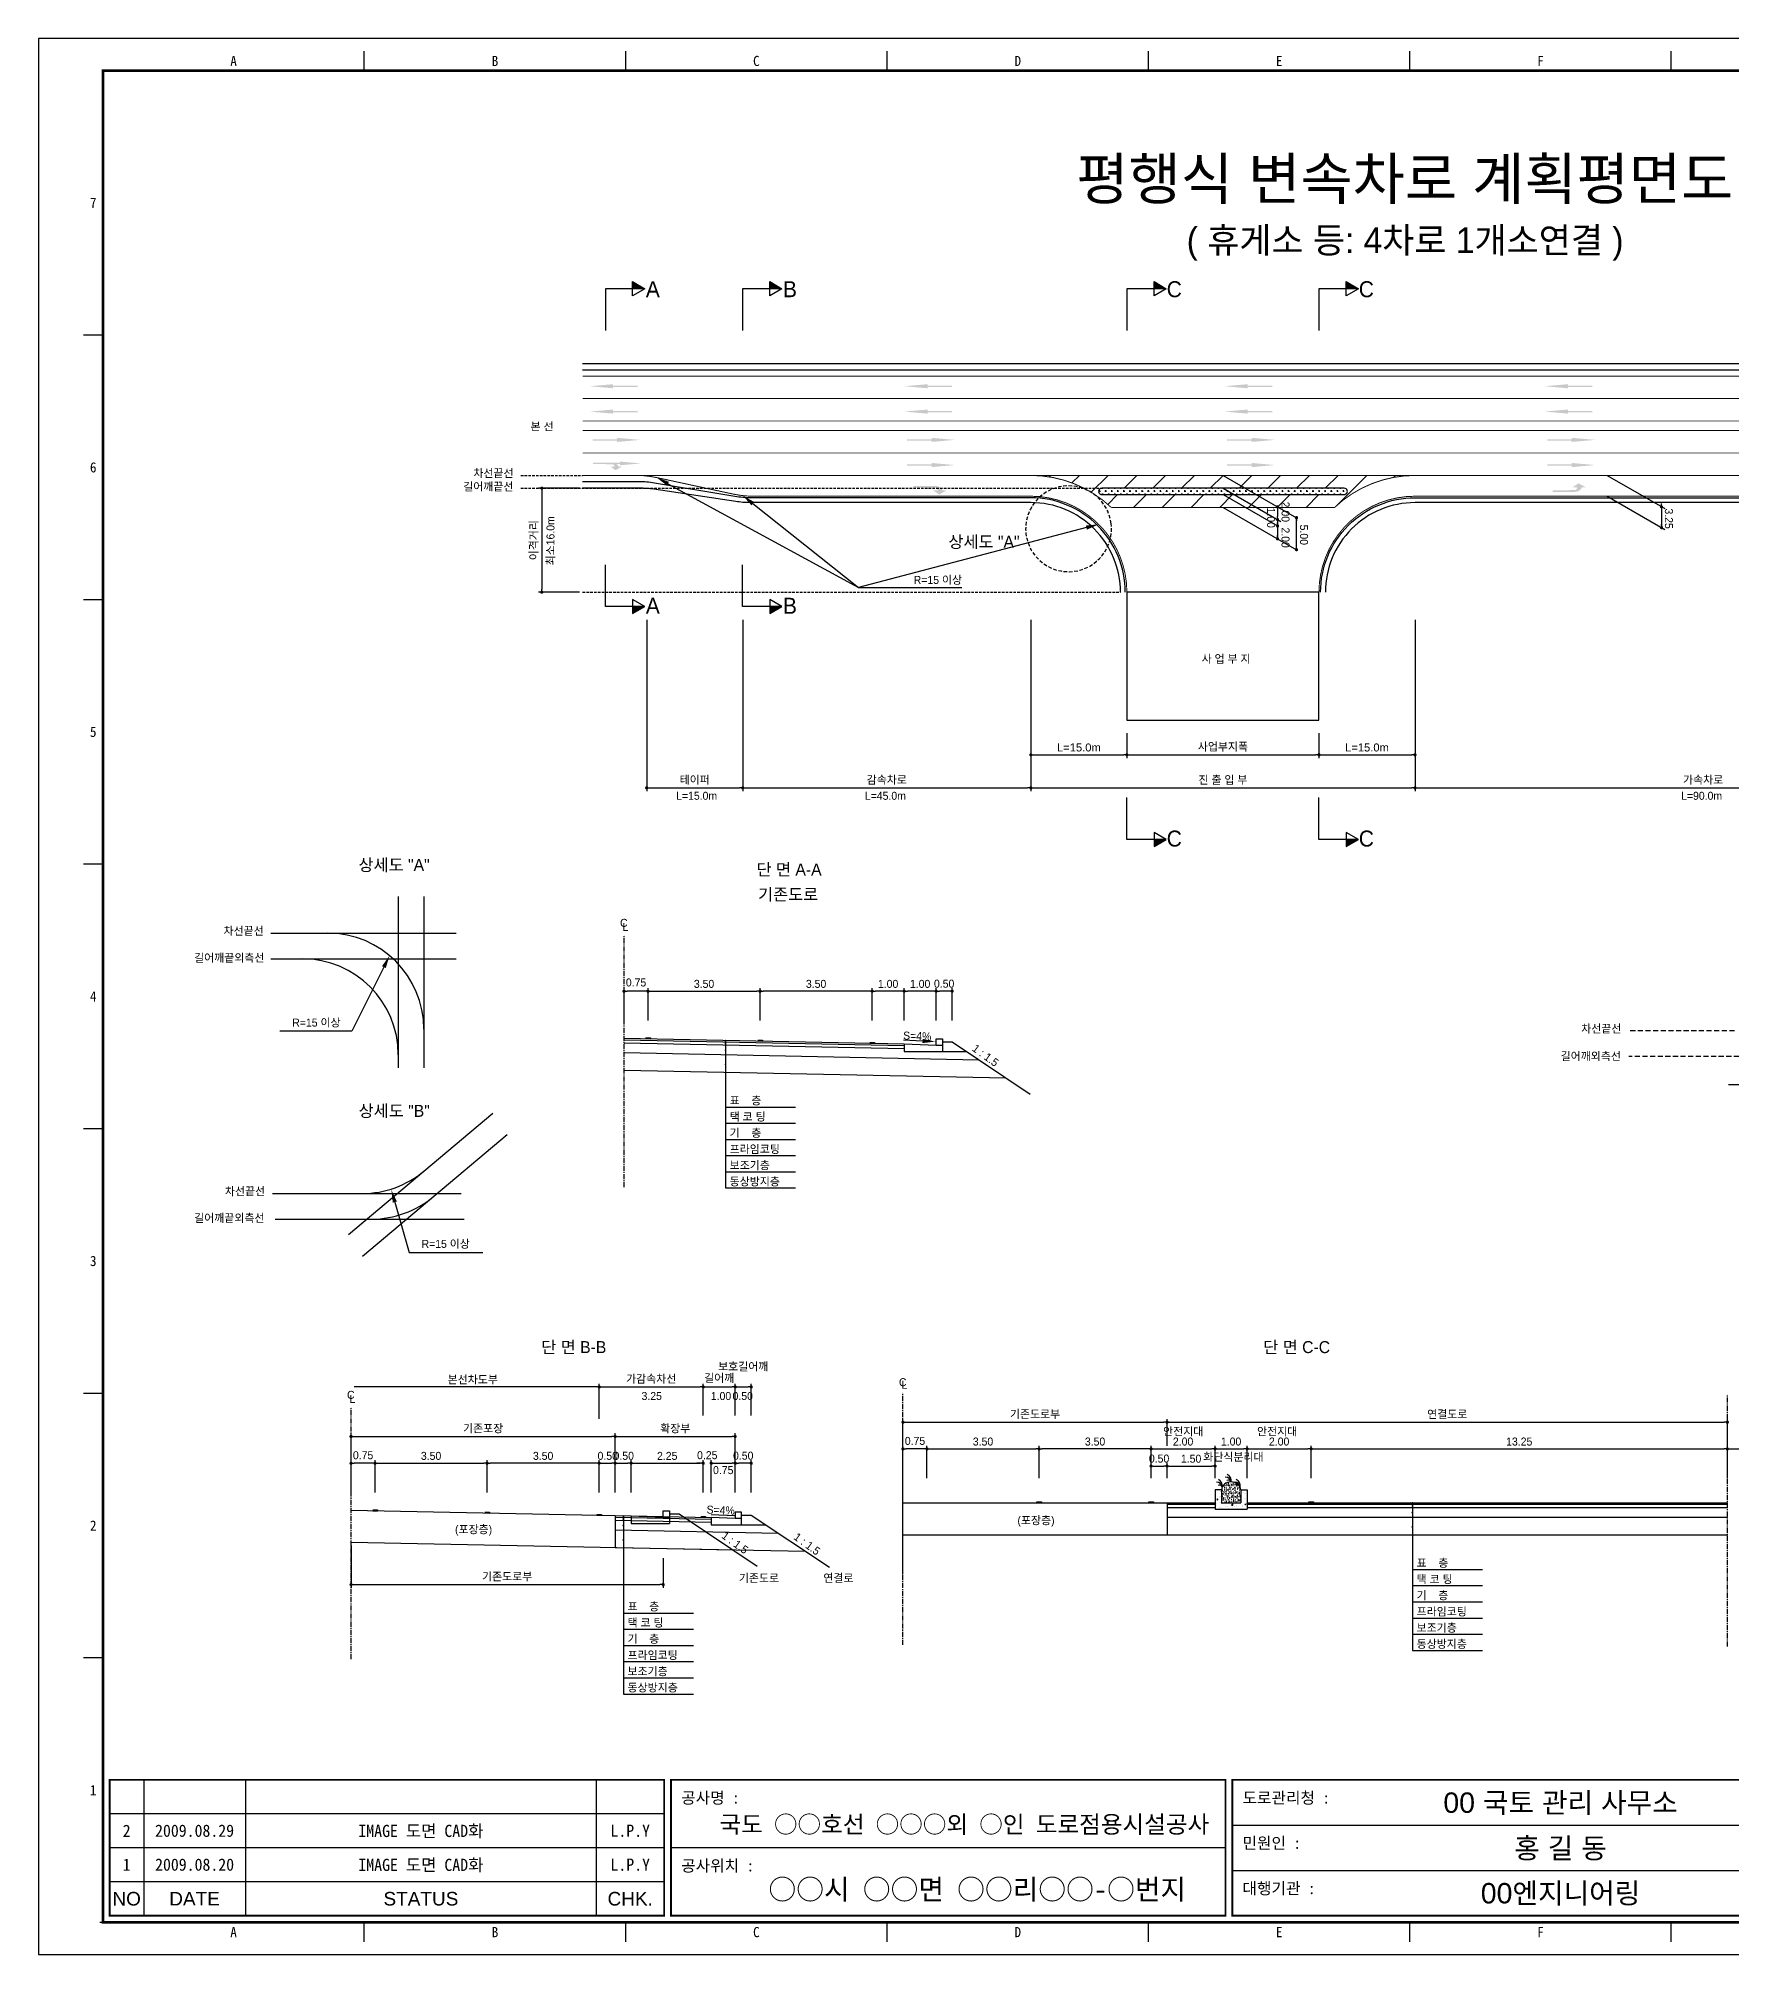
# Model space of a CAD drawing. Header units: millimetres. Extents: x 41 to 886, y -5 to 295.
# Drawn here: x 462.3 to 726.8, y -4.7 to 294.7 of the extents above; entities that cross this region are included whole.
import ezdxf
from ezdxf.enums import TextEntityAlignment as Align

# ---------------------------------------------------------------- set-up
doc = ezdxf.new("R2010")
doc.units = ezdxf.units.MM
doc.header["$LTSCALE"] = 0.25
doc.linetypes.add('CENTER', pattern=[50.8, 31.75, -6.35, 6.35, -6.35])
doc.linetypes.add('HIDDEN', pattern=[9.525, 6.35, -3.175])
for name, color, linetype in [('CC-GSTR-0004', 4, 'Continuous'), ('CM-LANE-0030', 30, 'Continuous'), ('CZ-DIMT-0002', 7, 'Continuous'), ('CZ-EXST-0002', 22, 'Continuous'), ('CZ-LIN1-0007', 7, 'Continuous'), ('CZ-LIN2-0003', 3, 'Continuous'), ('CZ-LINE-0001', 7, 'Continuous'), ('CZ-TEXT-BOX0', 7, 'Continuous'), ('TITLE', 7, 'Continuous')]:
    doc.layers.add(name, color=color, linetype=linetype)
doc.styles.add('견고딕', font='arial.ttf')
doc.styles.add('돋움', font='')
doc.styles.add('돋음체', font='')
doc.styles.get('돋움').set_extended_font_data('Dotum')
doc.styles.get('돋음체').set_extended_font_data('DotumChe')

# ---------------------------------------------------------------- blocks, each defined once
blk = doc.blocks.new('_Dot')
at = {"color": 0, "linetype": 'ByBlock', "lineweight": -2}
blk.add_line((-0.5, 0), (-1, 0), dxfattribs=at)
at = {"color": 0, "linetype": 'ByBlock', "const_width": 0.5}
blk.add_lwpolyline([(-0.25, 0, 1), (0.25, 0, 1)], format="xyb", close=True, dxfattribs=at)

msp = doc.modelspace()

# ---------------------------------------------------------------- hatches: boundary and pattern name
at = {"layer": 'CM-LANE-0030'}
h = msp.add_hatch(dxfattribs=at)
h.set_pattern_fill('ANSI31', color=256, style=0)
h.set_pattern_definition([(45, (-22.6114, 454.4383), (-2.245064, 2.245064), [])])
h.paths.add_polyline_path([(664.78, 221.38, -0.191871), (677.33, 226.38), (617.33, 226.38, -0.191871), (629.88, 221.38)])
h.paths.add_polyline_path([(628.24, 223.38, 0.002096), (628.11, 223.48, -0.732581), (628.4, 224.38), (666.27, 224.38, -0.732581), (666.55, 223.48, 0.002096), (666.42, 223.38)], flags=16)
at = {"layer": 'CZ-EXST-0002'}
h = msp.add_hatch(dxfattribs=at)
h.set_pattern_fill('AR-SAND', color=256, scale=0.01, style=0)
h.set_pattern_definition([(37.5, (-462.0048, 3548.7386), (-0.016000313, 0.489413237), [0, -0.38608, 0, -0.4318, 0, -0.41275]), (7.5, (-462.0048, 3548.7386), (0.44952328, 0.7168251), [0, -0.20828, 0, -0.34798, 0, -0.13335]), (327.5, (-462.3172, 3548.7386), (0.79099237, 0.001437185), [0, -0.127, 0, -0.4572, 0, -0.5969]), (317.5, (-462.3172, 3548.7386), (0.76355645, 0.22292932), [0, -0.0635, 0, -0.29972, 0, -0.3429])])
edge = h.paths.add_edge_path()
edge.add_ellipse((648.61, 67.89), major_axis=(-1.5, 0), ratio=0.829212, start_angle=180, end_angle=360)
edge.add_line((647.11, 67.89), (647.11, 65.89))
edge.add_line((647.11, 65.89), (650.11, 65.89))
edge.add_line((650.11, 65.89), (650.11, 67.89))
at = {"layer": 'CZ-LIN1-0007'}
for points in [[(552.09, 240.63), (552.09, 240.42), (555.91, 240.42), (555.91, 240.2), (552.09, 240.2), (552.09, 239.99), (548.44, 240.31)], [(601.21, 240.63), (601.21, 240.42), (605.03, 240.42), (605.03, 240.2), (601.21, 240.2), (601.21, 239.99), (597.56, 240.31)], [(651.21, 240.63), (651.21, 240.42), (655.03, 240.42), (655.03, 240.2), (651.21, 240.2), (651.21, 239.99), (647.56, 240.31)], [(701.21, 240.63), (701.21, 240.42), (705.03, 240.42), (705.03, 240.2), (701.21, 240.2), (701.21, 239.99), (697.56, 240.31)], [(552.09, 236.67), (552.09, 236.46), (555.91, 236.46), (555.91, 236.24), (552.09, 236.24), (552.09, 236.03), (548.44, 236.35)], [(601.21, 236.67), (601.21, 236.46), (605.03, 236.46), (605.03, 236.24), (601.21, 236.24), (601.21, 236.03), (597.56, 236.35)], [(651.21, 236.67), (651.21, 236.46), (655.03, 236.46), (655.03, 236.24), (651.21, 236.24), (651.21, 236.03), (647.56, 236.35)], [(701.21, 236.67), (701.21, 236.46), (705.03, 236.46), (705.03, 236.24), (701.21, 236.24), (701.21, 236.03), (697.56, 236.35)], [(552.69, 232.25), (552.69, 232.04), (548.87, 232.04), (548.87, 231.83), (552.69, 231.83), (552.69, 231.61), (556.34, 231.93)], [(601.82, 232.25), (601.82, 232.04), (597.99, 232.04), (597.99, 231.83), (601.82, 231.83), (601.82, 231.61), (605.47, 231.93)], [(651.82, 232.25), (651.82, 232.04), (647.99, 232.04), (647.99, 231.83), (651.82, 231.83), (651.82, 231.61), (655.47, 231.93)], [(701.82, 232.25), (701.82, 232.04), (697.99, 232.04), (697.99, 231.83), (701.82, 231.83), (701.82, 231.61), (705.47, 231.93)], [(552.05, 228.37, -0.267976), (552.96, 227.76), (553.51, 227.77), (552.48, 227.19), (551.65, 227.76), (552.26, 227.76, 0.504994), (551.99, 228.13), (548.94, 228.15), (548.94, 228.39)], [(553.18, 228.54), (553.18, 228.35), (549.75, 228.35), (549.75, 228.16), (553.18, 228.16), (553.18, 227.97), (556.45, 228.25)], [(601.82, 228.32), (601.82, 228.11), (597.99, 228.11), (597.99, 227.89), (601.82, 227.89), (601.82, 227.68), (605.47, 228)], [(651.82, 228.32), (651.82, 228.11), (647.99, 228.11), (647.99, 227.89), (651.82, 227.89), (651.82, 227.68), (655.47, 228)], [(701.82, 228.32), (701.82, 228.11), (697.99, 228.11), (697.99, 227.89), (701.82, 227.89), (701.82, 227.68), (705.47, 228)], [(602.54, 224.73, -0.267976), (603.56, 224.04), (604.19, 224.05), (603.02, 223.39), (602.08, 224.04), (602.77, 224.04, 0.504994), (602.46, 224.46), (599, 224.48), (599, 224.75)], [(702.38, 223.81, 0.267976), (703.41, 224.5), (704.04, 224.5), (702.87, 225.15), (701.92, 224.51), (702.62, 224.5, -0.504994), (702.31, 224.08), (698.84, 224.06), (698.84, 223.79)], [(557.92, 138.37), (557.92, 138.5), (557.17, 138.51), (557.17, 138.39)], [(575.42, 138.02), (575.42, 138.15), (574.67, 138.16), (574.67, 138.04)], [(592.92, 137.67), (592.92, 137.8), (592.17, 137.81), (592.17, 137.69)], [(618.99, 65.89), (618.99, 66.02), (618.24, 66.02), (618.24, 65.89)], [(636.49, 65.89), (636.49, 66.02), (635.74, 66.02), (635.74, 65.89)], [(661.49, 65.89), (661.49, 66.02), (660.74, 66.02), (660.74, 65.89)], [(515.29, 64.63), (515.29, 64.76), (514.54, 64.77), (514.54, 64.65)], [(532.79, 64.28), (532.79, 64.41), (532.04, 64.42), (532.04, 64.3)], [(550.29, 63.93), (550.29, 64.06), (549.54, 64.07), (549.54, 63.95)], [(566.54, 63.61), (566.54, 63.73), (565.79, 63.75), (565.79, 63.62)]]:
    msp.add_hatch(color=256, dxfattribs=at).paths.add_polyline_path(points)
at = {"layer": 'CZ-LIN2-0003'}
h = msp.add_hatch(dxfattribs=at)
h.set_pattern_fill('CROSS', color=256, scale=0.075, style=0)
h.set_pattern_definition([(0, (-22.6114, 454.4383), (0.47625, 0.47625), [0.238125, -0.714375]), (90, (-22.49234, 454.31923), (-0.47625, 0.47625), [0.238125, -0.714375])])
h.paths.add_polyline_path([(628.4, 224.38, 0.732581), (628.11, 223.48, -0.002096), (628.24, 223.38), (666.42, 223.38, -0.002096), (666.55, 223.48, 0.732581), (666.27, 224.38)])
at = {"layer": 'CZ-LINE-0001'}
for points in [[(555.13, 256.65), (555.13, 255.55), (557.04, 255.55)], [(576.55, 256.65), (576.55, 255.55), (578.46, 255.55)], [(636.57, 256.65), (636.57, 255.55), (638.48, 255.55)], [(666.57, 256.65), (666.57, 255.55), (668.48, 255.55)], [(557.04, 205.88), (555.13, 205.88), (555.13, 204.79)], [(578.46, 205.88), (576.55, 205.88), (576.55, 204.79)], [(638.48, 169.52), (636.57, 169.52), (636.57, 168.42)], [(668.48, 169.52), (666.57, 169.52), (666.57, 168.42)]]:
    msp.add_hatch(color=256, dxfattribs=at).paths.add_polyline_path(points)

# ---------------------------------------------------------------- linework, layer by layer
at = {"color": 0, "linetype": 'ByBlock', "lineweight": -2}
for p, q in [((715.83, 221.73), (715.83, 221.98)), ((655.86, 221.23), (655.86, 220.98)), ((655.86, 219.73), (655.86, 219.98)), ((655.86, 219.23), (655.86, 218.98)), ((655.86, 218.73), (655.86, 218.98)), ((658.82, 219.52), (658.82, 219.27)), ((715.83, 221.23), (715.83, 220.98)), ((715.83, 218.48), (715.83, 218.73)), ((655.86, 216.73), (655.86, 216.98)), ((658.82, 215.02), (658.82, 215.27)), ((549.66, 83.98), (549.41, 83.98))]:
    msp.add_line(p, q, dxfattribs=at)
at = {"color": 0, "linetype": 'ByBlock', "const_width": 0.25}
for points in [[(655.86, 221.35, 1), (655.86, 221.6, 1)], [(715.83, 221.35, 1), (715.83, 221.6, 1)], [(715.83, 221.6, 1), (715.83, 221.35, 1)], [(655.86, 219.35, 1), (655.86, 219.6, 1)], [(655.86, 219.6, 1), (655.86, 219.35, 1)], [(655.86, 218.6, 1), (655.86, 218.35, 1)], [(658.82, 219.65, 1), (658.82, 219.9, 1)], [(655.86, 216.6, 1), (655.86, 216.35, 1)], [(715.83, 218.35, 1), (715.83, 218.1, 1)], [(658.82, 214.9, 1), (658.82, 214.65, 1)], [(549.79, 83.98, 1), (550.04, 83.98, 1)]]:
    msp.add_lwpolyline(points, format="xyb", close=True, dxfattribs=at)
at = {"layer": 'CC-GSTR-0004'}
for p, q in [((547.33, 243.88), (807.33, 243.88)), ((547.33, 242.88), (807.33, 242.88)), ((602.54, 137.38), (602.54, 138.38)), ((602.54, 138.38), (603.54, 138.38)), ((603.54, 138.38), (603.54, 136.38)), ((597.54, 137.58), (597.54, 136.38)), ((597.54, 137.58), (602.54, 137.38)), ((597.54, 136.38), (603.54, 136.38)), ((602.54, 137.38), (603.54, 137.38))]:
    msp.add_line(p, q, dxfattribs=at)
for points in [[(632.08, 208.13, 0.414214), (617.33, 222.88), (573.57, 222.88), (573.57, 222.88, -0.041311), (571.11, 223.09), (571.11, 223.09), (558.56, 225.18, 0.041311), (556.09, 225.38), (547.33, 225.38)], [(662.58, 208.13, -0.414214), (677.33, 222.88), (766.71, 222.88), (766.71, 222.88, 0.020788), (767.96, 222.94), (767.96, 222.94), (796.71, 225.33), (796.71, 225.33, -0.020788), (797.96, 225.38), (807.33, 225.38)], [(631.33, 208.13, 0.414214), (617.33, 222.13), (573.45, 222.13, -0.03724), (571.23, 222.3), (558.44, 224.22, 0.03724), (556.21, 224.38), (547.33, 224.38)], [(807.33, 224.38), (797.9, 224.38, 0.018717), (796.77, 224.34), (767.89, 222.18, -0.018717), (766.77, 222.13), (677.33, 222.13, 0.414214), (663.33, 208.13)]]:
    msp.add_lwpolyline(points, format="xyb", dxfattribs=at)
msp.add_lwpolyline([(572.16, 63.44), (571.16, 63.44), (567.41, 63.59), (567.41, 62.44), (572.16, 62.44), (572.16, 64.44), (571.16, 64.44), (571.16, 63.44)], dxfattribs=at)
at = {"layer": 'CM-LANE-0030', "const_width": 0.15}
for points in [[(547.33, 234.88), (807.33, 234.88)], [(547.33, 233.38), (807.33, 233.38)]]:
    msp.add_lwpolyline(points, dxfattribs=at)
msp.add_lwpolyline([(617.33, 226.38), (677.33, 226.38, 0.191871), (664.78, 221.38), (629.88, 221.38, 0.191871)], format="xyb", close=True, dxfattribs=at)
at = {"layer": 'CZ-EXST-0002'}
for p, q in [((518.54, 160.62), (518.54, 133.84)), ((522.53, 160.62), (522.53, 133.84)), ((498.65, 154.88), (527.6, 154.88)), ((498.65, 150.87), (527.6, 150.87)), ((510.75, 107.78), (533.3, 126.77)), ((512.96, 104.41), (535.56, 123.44)), ((498.88, 114.2), (528.36, 114.2)), ((499.29, 110.2), (528.84, 110.2)), ((597.36, 65.89), (638.61, 65.89)), ((646.11, 66.11), (646.15, 66.15)), ((646.11, 65.93), (646.18, 65.92)), ((646.13, 66.79), (646.13, 66.79)), ((646.18, 65.92), (646.15, 66.16)), ((646.4, 66.37), (646.55, 66.35)), ((646.41, 66.36), (646.53, 66.51)), ((646.52, 66.34), (646.49, 66.5)), ((646.54, 67.73), (646.54, 67.73)), ((646.82, 65.95), (646.82, 65.95)), ((646.85, 66.79), (646.85, 66.79)), ((646.86, 66.72), (646.86, 66.72)), ((646.88, 67.64), (646.88, 67.64)), ((646.91, 65.89), (646.91, 65.89)), ((646.95, 66.81), (646.95, 66.81)), ((647, 67.61), (647, 67.61)), ((647.1, 65.91), (647.1, 65.91)), ((647.11, 65.85), (647.24, 65.89)), ((647.23, 65.77), (647.27, 65.89)), ((650.11, 66.12), (650.18, 66.19)), ((650.11, 66.04), (650.19, 66.03)), ((650.12, 66.31), (650.12, 66.31)), ((650.17, 66.03), (650.14, 66.18)), ((650.15, 67.23), (650.15, 67.23)), ((650.57, 67.56), (650.57, 67.56)), ((650.61, 67.56), (650.61, 67.56)), ((650.72, 66.48), (650.72, 66.48)), ((650.75, 67.32), (650.75, 67.32)), ((650.78, 67.31), (650.78, 67.31)), ((650.92, 66.55), (650.92, 66.55)), ((651.08, 66.44), (651.08, 66.44)), ((511.16, 64.72), (554.91, 63.84)), ((554.91, 63.84), (554.91, 62.64)), ((554.91, 63.84), (559.91, 63.64)), ((559.91, 63.64), (559.91, 64.64)), ((559.91, 64.64), (560.91, 64.64)), ((559.91, 63.64), (560.91, 63.64)), ((560.91, 64.64), (560.91, 62.64)), ((560.91, 64.14), (562.41, 64.14)), ((562.41, 64.14), (574.61, 56)), ((646.28, 65.8), (646.28, 65.8)), ((646.36, 65.42), (646.36, 65.42)), ((646.78, 65.1), (646.78, 65.1)), ((646.9, 65.08), (646.9, 65.08)), ((647.1, 65.85), (647.23, 65.77)), ((647.21, 65.01), (647.21, 65.01)), ((647.72, 65.37), (647.72, 65.37)), ((648.07, 65.26), (648.07, 65.26)), ((648.25, 65.02), (648.25, 65.02)), ((648.66, 65.53), (648.89, 65.5)), ((648.67, 65.53), (648.87, 65.73)), ((648.79, 64.89), (648.79, 64.9)), ((648.81, 65.22), (648.81, 65.22)), ((648.89, 65.5), (648.86, 65.74)), ((649.07, 65.31), (649.07, 65.31)), ((649.39, 65.45), (649.39, 65.45)), ((649.45, 65.31), (649.45, 65.31)), ((649.61, 64.97), (649.61, 64.97)), ((649.95, 64.9), (649.95, 64.9)), ((650.41, 65.43), (650.41, 65.43)), ((650.43, 65.25), (650.43, 65.25)), ((650.69, 65.63), (650.69, 65.63)), ((650.75, 65.65), (650.88, 65.57)), ((650.76, 65.64), (650.94, 65.71)), ((650.88, 65.57), (650.93, 65.72)), ((650.96, 64.91), (650.96, 64.91)), ((554.91, 62.64), (560.91, 62.64)), ((597.36, 60.89), (638.61, 60.89)), ((511.16, 59.72), (570.84, 58.52))]:
    msp.add_line(p, q, dxfattribs=at)
at = {"layer": 'CZ-LIN1-0007'}
for p, q in [((557.17, 138.51), (557.92, 138.5)), ((557.17, 138.39), (557.92, 138.37)), ((557.92, 138.5), (557.92, 138.37)), ((574.67, 138.16), (575.42, 138.15)), ((574.67, 138.04), (575.42, 138.02)), ((575.42, 138.15), (575.42, 138.02)), ((592.17, 137.81), (592.92, 137.8)), ((592.92, 137.8), (592.92, 137.67)), ((592.17, 137.69), (592.92, 137.67)), ((618.24, 65.89), (618.24, 66.02)), ((618.24, 66.02), (618.99, 66.02)), ((618.99, 65.89), (618.24, 65.89)), ((618.99, 66.02), (618.99, 65.89)), ((635.74, 65.89), (635.74, 66.02)), ((635.74, 66.02), (636.49, 66.02)), ((636.49, 65.89), (635.74, 65.89)), ((636.49, 66.02), (636.49, 65.89)), ((660.74, 66.02), (661.49, 66.02)), ((660.74, 65.89), (660.74, 66.02)), ((661.49, 65.89), (660.74, 65.89)), ((661.49, 66.02), (661.49, 65.89)), ((514.54, 64.77), (515.29, 64.76)), ((514.54, 64.65), (515.29, 64.63)), ((515.29, 64.76), (515.29, 64.63)), ((532.04, 64.42), (532.79, 64.41)), ((532.04, 64.3), (532.79, 64.28)), ((532.79, 64.41), (532.79, 64.28)), ((549.54, 64.07), (550.29, 64.06)), ((549.54, 63.95), (550.29, 63.93)), ((550.29, 64.06), (550.29, 63.93)), ((565.79, 63.75), (566.54, 63.73)), ((565.79, 63.62), (566.54, 63.61)), ((566.54, 63.73), (566.54, 63.61))]:
    msp.add_line(p, q, dxfattribs=at)
at = {"layer": 'CZ-LIN1-0007', "const_width": 0.15}
for points in [[(547.33, 241.88), (807.33, 241.88)], [(586.53, 226.38), (617.33, 226.38)], [(677.33, 226.38), (737.33, 226.38)]]:
    msp.add_lwpolyline(points, dxfattribs=at)
at = {"layer": 'CZ-LIN1-0007', "linetype": 'HIDDEN', "const_width": 0.15}
for points in [[(547.33, 238.38), (807.33, 238.38)], [(547.33, 229.88), (807.33, 229.88)], [(555.73, 226.38), (586.53, 226.38)]]:
    msp.add_lwpolyline(points, dxfattribs=at)
at = {"layer": 'CZ-LIN1-0007', "const_width": 0.15}
for points in [[(632.33, 208.13, 0.414214), (617.33, 223.13), (573.94, 223.13, -0.053393), (570.76, 223.48), (570.76, 223.48), (558.9, 226.04), (558.9, 226.04, 0.053393), (555.73, 226.38), (555.73, 226.38), (547.33, 226.38)], [(807.33, 226.38), (798.14, 226.38, 0.026985), (796.53, 226.3), (796.53, 226.3), (768.14, 223.22, -0.026985), (766.52, 223.13), (677.33, 223.13, 0.414214), (662.33, 208.13)]]:
    msp.add_lwpolyline(points, format="xyb", dxfattribs=at)
at = {"layer": 'CZ-LIN2-0003'}
for p, q in [((553.79, 138.46), (597.54, 137.58)), ((553.79, 138.21), (597.54, 137.33)), ((603.54, 137.88), (605.04, 137.88)), ((605.04, 137.88), (617.25, 129.74)), ((553.79, 137.71), (597.54, 136.83)), ((553.79, 136.21), (609.22, 135.1)), ((603.54, 136.38), (607.29, 136.38)), ((553.79, 133.46), (613.47, 132.26)), ((638.61, 65.89), (646.11, 65.89)), ((646.11, 67.89), (646.11, 64.89)), ((647.11, 67.89), (646.11, 67.89)), ((647.11, 67.89), (647.11, 65.89)), ((647.11, 65.89), (650.11, 65.89)), ((650.11, 67.89), (650.11, 65.89)), ((650.11, 67.89), (651.11, 67.89)), ((651.11, 67.89), (651.11, 64.89)), ((651.11, 65.89), (726.11, 65.89)), ((552.41, 63.89), (552.41, 58.89)), ((552.41, 63.89), (567.41, 63.59)), ((552.41, 63.64), (567.41, 63.34)), ((552.41, 63.14), (567.41, 62.84)), ((572.16, 63.94), (573.66, 63.94)), ((573.66, 63.94), (585.86, 55.8)), ((638.61, 65.64), (646.11, 65.64)), ((638.61, 65.14), (646.11, 65.14)), ((638.61, 63.64), (726.11, 63.64)), ((646.11, 64.89), (651.11, 64.89)), ((651.11, 65.64), (726.11, 65.64)), ((651.11, 65.14), (726.11, 65.14)), ((552.41, 61.64), (577.88, 61.13)), ((572.16, 62.44), (575.91, 62.44)), ((638.61, 60.89), (726.11, 60.89)), ((552.41, 58.89), (582.13, 58.3))]:
    msp.add_line(p, q, dxfattribs=at)
msp.add_lwpolyline([(666.42, 223.38, -0.002096), (666.55, 223.48, 0.732581), (666.27, 224.38), (628.4, 224.38, 0.732581), (628.11, 223.48, -0.002096), (628.24, 223.38)], format="xyb", close=True, dxfattribs=at)
msp.add_lwpolyline([(662.33, 208.13), (632.33, 208.13), (632.33, 188.13), (662.33, 188.13)], close=True, dxfattribs=at)
for centre, radius, start, end in [((507.53, 139.88), 15, 0, 90), ((503.54, 135.87), 15, 0, 90), ((512.91, 129.2), 15, 270, 310.097), ((514.37, 125.2), 15, 270, 310.097), ((646.35, 68.23), 0.88, 7.8639, 92.7752), ((646.24, 68.58), 1, 347.1802, 67.3267), ((647.74, 69.02), 0.88, 7.8639, 92.7752), ((648.2, 68.99), 0.44, 19.771, 124.0366), ((647.63, 69.36), 1, 347.1802, 67.3267), ((649.14, 68.23), 0.88, 7.8639, 92.7752), ((649.03, 68.58), 1, 347.1802, 67.3267), ((646.81, 68.2), 0.44, 19.771, 124.0366), ((649.59, 68.2), 0.44, 19.771, 124.0366)]:
    msp.add_arc(centre, radius, start, end, dxfattribs=at)
msp.add_ellipse((648.61, 67.89), major_axis=(-1.5, 0), ratio=0.829212, start_param=3.141593, end_param=6.283185, dxfattribs=at)
at = {"layer": 'CZ-LINE-0001'}
for p, q in [((557.04, 255.55), (550.89, 255.55)), ((550.89, 255.55), (550.89, 249.01)), ((555.13, 254.46), (555.13, 256.65)), ((555.13, 256.65), (557.04, 255.55)), ((557.04, 255.55), (555.13, 254.46)), ((578.46, 255.55), (572.31, 255.55)), ((572.31, 255.55), (572.31, 249.01)), ((576.55, 254.46), (576.55, 256.65)), ((576.55, 256.65), (578.46, 255.55)), ((578.46, 255.55), (576.55, 254.46)), ((638.48, 255.55), (632.33, 255.55)), ((632.33, 255.55), (632.33, 249.01)), ((636.57, 254.46), (636.57, 256.65)), ((636.57, 256.65), (638.48, 255.55)), ((638.48, 255.55), (636.57, 254.46)), ((668.48, 255.55), (662.33, 255.55)), ((662.33, 255.55), (662.33, 249.01)), ((666.57, 254.46), (666.57, 256.65)), ((666.57, 256.65), (668.48, 255.55)), ((668.48, 255.55), (666.57, 254.46)), ((647.36, 226.38), (658.82, 219.77)), ((707.33, 226.38), (716.33, 221.19)), ((546.83, 224.38), (540.45, 224.38)), ((540.95, 223.88), (540.95, 208.63)), ((647.36, 224.38), (656.36, 219.19)), ((647.36, 223.38), (655.86, 218.48)), ((707.33, 223.13), (716.33, 217.94)), ((647.36, 221.38), (658.82, 214.77)), ((655.86, 220.98), (655.86, 219.98)), ((655.86, 218.98), (655.86, 216.48)), ((658.82, 214.77), (658.82, 219.77)), ((715.83, 220.98), (715.83, 217.98)), ((550.89, 205.88), (550.89, 212.43)), ((572.31, 205.88), (572.31, 212.43)), ((546.83, 208.13), (540.45, 208.13)), ((557.04, 205.88), (555.13, 206.98)), ((555.13, 206.98), (555.13, 204.79)), ((578.46, 205.88), (576.55, 206.98)), ((576.55, 206.98), (576.55, 204.79)), ((590.39, 208.85), (606.56, 208.85)), ((557.04, 205.88), (550.89, 205.88)), ((555.13, 204.79), (557.04, 205.88)), ((557.33, 203.84), (557.33, 177.06)), ((578.46, 205.88), (572.31, 205.88)), ((572.33, 203.84), (572.33, 177.06)), ((572.33, 203.84), (572.33, 177.06)), ((576.55, 204.79), (578.46, 205.88)), ((617.33, 203.84), (617.33, 177.06)), ((677.33, 203.84), (677.33, 177.06)), ((617.33, 186.11), (617.33, 177.06)), ((617.33, 186.11), (617.33, 182.23)), ((632.33, 186.11), (632.33, 182.23)), ((632.33, 186.11), (632.33, 182.23)), ((662.33, 186.11), (662.33, 182.23)), ((662.33, 186.11), (662.33, 182.23)), ((677.33, 186.11), (677.33, 182.23)), ((677.33, 186.11), (677.33, 177.06)), ((617.83, 182.73), (631.83, 182.73)), ((632.83, 182.73), (661.83, 182.73)), ((662.83, 182.73), (676.83, 182.73)), ((557.83, 177.56), (571.83, 177.56)), ((572.83, 177.56), (616.83, 177.56)), ((617.83, 177.56), (676.83, 177.56)), ((677.83, 177.56), (766.83, 177.56)), ((632.33, 169.52), (632.33, 176.06)), ((662.33, 169.52), (662.33, 176.06)), ((638.48, 169.52), (632.33, 169.52)), ((638.48, 169.52), (636.57, 170.62)), ((636.57, 170.62), (636.57, 168.42)), ((636.57, 168.42), (638.48, 169.52)), ((668.48, 169.52), (662.33, 169.52)), ((668.48, 169.52), (666.57, 170.62)), ((666.57, 170.62), (666.57, 168.42)), ((666.57, 168.42), (668.48, 169.52)), ((553.79, 141.25), (553.79, 146.3)), ((557.04, 145.8), (554.29, 145.8)), ((557.54, 141.25), (557.54, 146.3)), ((557.54, 141.25), (557.54, 146.3)), ((558.04, 145.8), (574.54, 145.8)), ((575.04, 141.25), (575.04, 146.3)), ((575.04, 141.25), (575.04, 146.3)), ((592.04, 145.8), (575.54, 145.8)), ((592.54, 141.25), (592.54, 146.3)), ((592.54, 141.25), (592.54, 146.3)), ((597.04, 145.8), (593.04, 145.8)), ((597.54, 141.25), (597.54, 146.3)), ((597.54, 141.25), (597.54, 146.3)), ((602.04, 145.8), (598.04, 145.8)), ((602.54, 141.25), (602.54, 146.3)), ((602.54, 143.69), (602.54, 146.3)), ((604.54, 145.8), (603.04, 145.8)), ((605.04, 141.25), (605.04, 146.3)), ((569.64, 138.14), (569.64, 115.06)), ((569.64, 127.71), (580.58, 127.71)), ((569.64, 125.18), (580.58, 125.18)), ((569.64, 122.65), (580.58, 122.65)), ((569.64, 120.12), (580.58, 120.12)), ((569.64, 117.59), (580.58, 117.59)), ((569.64, 115.06), (580.58, 115.06)), ((549.41, 83.98), (511.66, 83.98)), ((549.91, 79.01), (549.91, 84.48)), ((549.91, 79.51), (549.91, 84.48)), ((550.41, 83.98), (565.66, 83.98)), ((566.16, 79.51), (566.16, 84.48)), ((566.16, 79.51), (566.16, 84.48)), ((566.66, 83.98), (570.66, 83.98)), ((571.16, 79.51), (571.16, 84.48)), ((571.16, 79.51), (571.16, 84.48)), ((571.66, 83.98), (573.16, 83.98)), ((573.66, 79.51), (573.66, 84.48)), ((597.36, 74.8), (597.36, 78.97)), ((597.86, 78.47), (638.11, 78.47)), ((638.61, 74.8), (638.61, 78.97)), ((638.61, 74.8), (638.61, 78.97)), ((639.11, 78.47), (725.61, 78.47)), ((726.11, 74.8), (726.11, 78.97)), ((511.16, 72.56), (511.16, 76.74)), ((511.66, 76.24), (551.91, 76.24)), ((552.41, 72.56), (552.41, 76.74)), ((552.41, 72.56), (552.41, 76.74)), ((552.91, 76.24), (570.66, 76.24)), ((571.16, 72.56), (571.16, 76.74)), ((597.36, 54.72), (597.36, 75.12)), ((511.16, 67.51), (511.16, 72.56)), ((514.41, 72.06), (511.66, 72.06)), ((514.91, 67.51), (514.91, 72.56)), ((514.91, 67.51), (514.91, 72.56)), ((515.41, 72.06), (531.91, 72.06)), ((532.41, 67.51), (532.41, 72.56)), ((532.41, 67.51), (532.41, 72.56)), ((549.41, 72.06), (532.91, 72.06)), ((549.91, 67.51), (549.91, 72.56)), ((549.91, 67.51), (549.91, 72.56)), ((550.41, 72.06), (551.91, 72.06)), ((552.41, 67.51), (552.41, 72.56)), ((552.41, 67.51), (552.41, 72.56)), ((552.91, 72.06), (554.41, 72.06)), ((554.91, 67.51), (554.91, 72.56)), ((554.91, 67.51), (554.91, 72.56)), ((555.41, 72.06), (565.66, 72.06)), ((565.66, 72.06), (565.16, 72.06)), ((566.16, 67.51), (566.16, 72.56)), ((566.16, 67.51), (566.16, 72.56)), ((567.41, 67.51), (567.41, 72.56)), ((567.41, 67.51), (567.41, 72.56)), ((567.91, 72.06), (570.66, 72.06)), ((567.91, 72.06), (568.41, 72.06)), ((571.16, 69.95), (571.16, 72.56)), ((571.16, 67.51), (571.16, 72.56)), ((573.16, 72.06), (571.66, 72.06)), ((573.66, 67.51), (573.66, 72.56)), ((597.36, 69.75), (597.36, 74.8)), ((600.61, 74.3), (597.86, 74.3)), ((601.11, 69.75), (601.11, 74.8)), ((601.11, 69.75), (601.11, 74.8)), ((601.61, 74.3), (618.11, 74.3)), ((618.61, 69.75), (618.61, 74.8)), ((618.61, 69.75), (618.61, 74.8)), ((635.61, 74.3), (619.11, 74.3)), ((636.11, 69.75), (636.11, 74.8)), ((636.11, 69.75), (636.11, 74.8)), ((636.11, 69.75), (636.11, 72.12)), ((636.61, 74.3), (645.61, 74.3)), ((638.61, 69.75), (638.61, 72.12)), ((638.61, 69.75), (638.61, 72.12)), ((646.11, 69.75), (646.11, 74.8)), ((646.11, 69.75), (646.11, 74.8)), ((646.11, 69.75), (646.11, 72.12)), ((646.61, 74.3), (650.61, 74.3)), ((651.11, 69.75), (651.11, 74.8)), ((651.11, 69.75), (651.11, 74.8)), ((651.61, 74.3), (660.61, 74.3)), ((661.11, 69.75), (661.11, 74.8)), ((661.11, 69.75), (661.11, 74.8)), ((661.61, 74.3), (725.61, 74.3)), ((726.11, 69.75), (726.11, 74.8)), ((726.11, 74.3), (736.83, 74.3)), ((636.61, 71.62), (638.11, 71.62)), ((639.11, 71.62), (645.61, 71.62)), ((638.61, 65.89), (638.61, 60.89)), ((676.93, 65.89), (676.93, 42.81)), ((553.69, 63.87), (553.69, 36)), ((511.16, 59.22), (511.16, 52.6)), ((559.91, 57.21), (559.91, 52.6)), ((676.93, 55.47), (687.87, 55.47)), ((511.66, 53.1), (559.41, 53.1)), ((676.93, 52.94), (687.87, 52.94)), ((553.69, 48.66), (564.63, 48.66)), ((676.93, 50.4), (687.87, 50.4)), ((553.69, 46.13), (564.63, 46.13)), ((676.93, 47.87), (687.87, 47.87)), ((676.93, 45.34), (687.87, 45.34)), ((553.69, 43.6), (564.63, 43.6)), ((676.93, 42.81), (687.87, 42.81)), ((553.69, 41.07), (564.63, 41.07)), ((553.69, 38.54), (564.63, 38.54)), ((553.69, 36), (564.63, 36))]:
    msp.add_line(p, q, dxfattribs=at)
at = {"layer": 'CZ-LINE-0001', "linetype": 'HIDDEN', "ltscale": 0.25}
for p, q in [((537.67, 226.38), (547.33, 226.38)), ((537.67, 224.38), (628.4, 224.38)), ((547.33, 208.13), (631.33, 208.13))]:
    msp.add_line(p, q, dxfattribs=at)
at = {"layer": 'CZ-LINE-0001', "linetype": 'HIDDEN', "ltscale": 0.35}
msp.add_line((629.87, 218.83), (629.87, 218.83), dxfattribs=at)
at = {"layer": 'CZ-LINE-0001', "linetype": 'CENTER', "ltscale": 0.1}
for p, q in [((553.79, 115.18), (553.79, 154.56)), ((597.36, 43.68), (597.36, 83.06)), ((726.11, 43.43), (726.11, 82.81)), ((511.16, 41.44), (511.16, 80.82))]:
    msp.add_line(p, q, dxfattribs=at)
at = {"layer": 'CZ-LINE-0001', "linetype": 'HIDDEN', "ltscale": 0.5}
for p, q in [((727.22, 139.61), (710.7, 139.61)), ((749.36, 135.61), (710.7, 135.61))]:
    msp.add_line(p, q, dxfattribs=at)
at = {"layer": 'CZ-LINE-0001'}
for points in [[(560.66, 225.09), (590.39, 208.85)], [(573.91, 221.97), (590.39, 208.85)], [(626.01, 218.23), (590.39, 208.85)], [(516.28, 149.56), (511.28, 139.54), (500.04, 139.54)], [(600.42, 138.02), (597.42, 138.14)], [(739.56, 135.34), (738.51, 131.16), (726.28, 131.16)], [(518, 112.86), (520.23, 104.97), (531.73, 104.97)], [(571.05, 63.85), (567.41, 64)]]:
    msp.add_lwpolyline(points, dxfattribs=at)
at = {"layer": 'CZ-LINE-0001', "linetype": 'HIDDEN', "ltscale": 0.35}
msp.add_arc((623.22, 218.04), 6.7, 6.7667, 6.749, dxfattribs=at)
at = {"layer": 'CZ-LINE-0001', "linetype": 'ByBlock'}
for centre, start, end in [((569.64, 138.08), 0, 180), ((569.64, 138.08), 0, 180), ((569.64, 138.08), 180, 0), ((569.64, 138.08), 180, 0), ((569.64, 137.88), 0, 180), ((569.64, 137.88), 0, 180), ((569.64, 137.88), 180, 0), ((569.64, 137.88), 180, 0), ((569.64, 137.64), 0, 180), ((569.64, 137.64), 0, 180), ((569.64, 137.64), 180, 0), ((569.64, 137.64), 180, 0), ((569.64, 137.39), 0, 180), ((569.64, 137.39), 0, 180), ((569.64, 137.39), 180, 0), ((569.64, 137.39), 180, 0), ((569.64, 136.59), 0, 180), ((569.64, 136.59), 0, 180), ((569.64, 136.59), 180, 0), ((569.64, 136.59), 180, 0), ((569.64, 134.36), 0, 180), ((569.64, 134.36), 0, 180), ((569.64, 134.36), 180, 0), ((569.64, 134.36), 180, 0), ((676.93, 65.83), 0, 180), ((676.93, 65.83), 0, 180), ((676.92, 65.14), 0, 180), ((676.92, 65.14), 0, 180), ((676.92, 65.14), 180, 0), ((676.92, 65.14), 180, 0), ((676.92, 64.35), 0, 180), ((676.92, 64.35), 0, 180), ((676.92, 64.35), 180, 0), ((676.92, 64.35), 180, 0), ((676.93, 65.83), 180, 0), ((676.93, 65.83), 180, 0), ((676.93, 65.63), 0, 180), ((676.93, 65.63), 0, 180), ((676.93, 65.63), 180, 0), ((676.93, 65.63), 180, 0), ((676.93, 65.39), 0, 180), ((676.93, 65.39), 0, 180), ((676.93, 65.39), 180, 0), ((676.93, 65.39), 180, 0), ((676.92, 62.11), 0, 180), ((676.92, 62.11), 0, 180), ((676.92, 62.11), 180, 0), ((676.92, 62.11), 180, 0)]:
    msp.add_arc(centre, 0.0625, start, end, dxfattribs=at)
at = {"layer": 'CZ-LINE-0001'}
for centre, start, end in [((553.69, 63.81), 0, 180), ((553.69, 63.81), 0, 180), ((553.69, 63.81), 180, 0), ((553.69, 63.81), 180, 0), ((553.69, 63.6), 0, 180), ((553.69, 63.6), 0, 180), ((553.69, 63.6), 180, 0), ((553.69, 63.6), 180, 0), ((553.69, 63.37), 0, 180), ((553.69, 63.37), 0, 180), ((553.69, 63.37), 180, 0), ((553.69, 63.37), 180, 0), ((553.69, 63.12), 0, 180), ((553.69, 63.12), 0, 180), ((553.69, 63.12), 180, 0), ((553.69, 63.12), 180, 0), ((553.69, 62.32), 0, 180), ((553.69, 62.32), 0, 180), ((553.69, 62.32), 180, 0), ((553.69, 62.32), 180, 0), ((553.69, 60.08), 0, 180), ((553.69, 60.08), 0, 180), ((553.69, 60.08), 180, 0), ((553.69, 60.08), 180, 0)]:
    msp.add_arc(centre, 0.0625, start, end, dxfattribs=at)
for points in [[(560.5, 224.79), (558.9, 226.04), (560.82, 225.38)], [(573.7, 221.71), (572.34, 223.22), (574.11, 222.24)], [(625.92, 218.55), (627.94, 218.74), (626.09, 217.91)], [(515.98, 149.71), (517.17, 151.35), (516.58, 149.41)], [(600.43, 138.35), (602.42, 137.94), (600.4, 137.69)], [(517.68, 112.77), (517.45, 114.78), (518.32, 112.95)]]:
    msp.add_solid(points, dxfattribs=at)
at = {"layer": 'TITLE', "color": 7, "linetype": 'Continuous'}
for p, q in [((513.22, 289.62), (513.22, 292.65)), ((554.05, 289.62), (554.05, 292.65)), ((594.87, 289.62), (594.87, 292.65)), ((635.7, 289.62), (635.7, 292.65)), ((676.52, 289.62), (676.52, 292.65)), ((717.35, 289.62), (717.35, 292.65)), ((472.4, 248.29), (469.38, 248.29)), ((472.4, 206.96), (469.38, 206.96)), ((472.4, 165.64), (469.38, 165.64)), ((472.4, 124.31), (469.38, 124.31)), ((472.4, 82.98), (469.38, 82.98)), ((472.4, 41.65), (469.38, 41.65)), ((513.22, -2.7), (513.22, 0.32)), ((554.05, -2.7), (554.05, 0.32)), ((594.87, -2.7), (594.87, 0.32)), ((635.7, -2.7), (635.7, 0.32)), ((676.52, -2.7), (676.52, 0.32)), ((717.35, -2.7), (717.35, 0.32))]:
    msp.add_line(p, q, dxfattribs=at)
at = {"layer": 'TITLE', "ltscale": 150}
for p, q in [((478.77, 22.6), (478.77, 1.38)), ((494.68, 22.6), (494.68, 1.38)), ((549.46, 22.6), (549.46, 1.38)), ((560.07, 17.3), (473.46, 17.3)), ((648.8, 15.53), (735.41, 15.53)), ((560.07, 11.99), (473.46, 11.99)), ((647.74, 11.99), (561.13, 11.99)), ((560.07, 6.69), (473.46, 6.69)), ((648.8, 8.46), (735.41, 8.46))]:
    msp.add_line(p, q, dxfattribs=at)
at = {"layer": 'TITLE'}
msp.add_line((880.76, 0.32), (471.9, 0.32), dxfattribs=at)
msp.add_lwpolyline([(462.32, -4.71), (885.68, -4.71), (885.68, 294.66), (462.32, 294.66)], close=True, dxfattribs=at)
at = {"layer": 'TITLE', "linetype": 'Continuous', "const_width": 0.403}
msp.add_lwpolyline([(472.4, 0.32), (472.4, 289.62), (880.65, 289.62), (880.65, 0.32)], close=True, dxfattribs=at)
at = {"layer": 'TITLE', "ltscale": 150, "const_width": 0.265}
for points in [[(473.46, 22.6), (560.07, 22.6), (560.07, 1.38), (473.46, 1.38)], [(561.13, 22.6), (647.74, 22.6), (647.74, 1.38), (561.13, 1.38)], [(735.41, 1.38), (648.8, 1.38), (648.8, 22.6), (735.41, 22.6)]]:
    msp.add_lwpolyline(points, close=True, dxfattribs=at)

# ---------------------------------------------------------------- block references
at = {"layer": 'CZ-LINE-0001', "xscale": 0.5, "yscale": 0.5, "zscale": 0.5}
for p, rotation in [((540.95, 224.38), 90), ((540.95, 208.13), 270), ((617.33, 182.73), 180), ((632.33, 182.73), 180), ((662.33, 182.73), 180), ((557.33, 177.56), 180), ((572.33, 177.56), 180), ((617.33, 177.56), 180), ((677.33, 177.56), 180), ((553.79, 145.8), 180), ((557.54, 145.8), 180), ((575.04, 145.8), 180), ((592.54, 145.8), 180), ((597.54, 145.8), 180), ((602.54, 145.8), 180), ((549.91, 83.98), 180), ((566.16, 83.98), 180), ((571.16, 83.98), 180), ((597.36, 78.47), 180), ((638.61, 78.47), 180), ((511.16, 76.24), 180), ((552.41, 76.24), 180), ((511.16, 72.06), 180), ((514.91, 72.06), 180), ((532.41, 72.06), 180), ((549.91, 72.06), 180), ((552.41, 72.06), 180), ((554.91, 72.06), 180), ((567.41, 72.06), 180), ((567.41, 72.06), 180), ((571.16, 72.06), 180), ((597.36, 74.3), 180), ((601.11, 74.3), 180), ((618.61, 74.3), 180), ((636.11, 74.3), 180), ((636.11, 71.62), 180), ((638.61, 71.62), 180), ((646.11, 74.3), 180), ((651.11, 74.3), 180), ((661.11, 74.3), 180), ((511.16, 53.1), 180)]:
    msp.add_blockref('_Dot', p, dxfattribs=dict(at, rotation=rotation))
for p in [(632.33, 182.73), (662.33, 182.73), (677.33, 182.73), (572.33, 177.56), (617.33, 177.56), (677.33, 177.56), (557.54, 145.8), (575.04, 145.8), (592.54, 145.8), (597.54, 145.8), (602.54, 145.8), (605.04, 145.8), (566.16, 83.98), (571.16, 83.98), (573.66, 83.98), (638.61, 78.47), (726.11, 78.47), (552.41, 76.24), (571.16, 76.24), (514.91, 72.06), (532.41, 72.06), (549.91, 72.06), (552.41, 72.06), (554.91, 72.06), (566.16, 72.06), (566.16, 72.06), (571.16, 72.06), (573.66, 72.06), (601.11, 74.3), (618.61, 74.3), (636.11, 74.3), (638.61, 71.62), (646.11, 74.3), (646.11, 71.62), (651.11, 74.3), (661.11, 74.3), (726.11, 74.3), (559.91, 53.1)]:
    msp.add_blockref('_Dot', p, dxfattribs=at)

# ---------------------------------------------------------------- texts
at = {"layer": 'CZ-DIMT-0002', "style": '돋움'}
for s, height, p in [('A', 2.5, (558.29, 255.47)), ('B', 2.5, (579.71, 255.47)), ('C', 2.5, (639.73, 255.47)), ('C', 2.5, (669.73, 255.47)), ('본 선', 1.25, (540.99, 234.02)), ('길어깨끝선', 1.25, (532.6, 224.63)), ('차선끝선', 1.25, (533.4, 226.72)), ('상세도 "A"', 1.875, (610.01, 216.01)), ('R=15 이상', 1.25, (602.81, 210.05)), ('A', 2.5, (558.29, 206.02)), ('B', 2.5, (579.71, 206.02)), ('사 업 부 지', 1.25, (647.82, 197.72)), ('L=15.0m', 1.25, (565.13, 176.33)), ('L=45.0m', 1.25, (594.61, 176.33)), ('L=90.0m', 1.25, (722.09, 176.33)), ('C', 2.5, (639.73, 169.65)), ('C', 2.5, (669.73, 169.65)), ('차선끝선', 1.25, (494.38, 155.22)), ('C', 1.25, (553.76, 156.48)), ('L', 1.25, (554.02, 155.83)), ('길어깨끝외측선', 1.25, (492.14, 151.02)), ('R=15 이상', 1.25, (505.75, 140.9)), ('차선끝선', 1.25, (706.43, 139.94)), ('차선끝선', 1.25, (494.6, 114.54)), ('길어깨끝외측선', 1.25, (492.15, 110.36)), ('R=15 이상', 1.25, (525.94, 106.33)), ('C', 1.25, (597.32, 84.72)), ('L', 1.25, (597.59, 84.32)), ('C', 1.25, (511.12, 82.74)), ('L', 1.25, (511.38, 82.09))]:
    msp.add_text(s, height=height, dxfattribs=at).set_placement(p, align=Align.MIDDLE_CENTER)
msp.add_text('최소16.0m', height=1.25, rotation=90, dxfattribs=at).set_placement((542.93, 212.32))
for s, rotation, p in [('S=4%', 357.7094, (599.59, 138.8)), ('1 : 1.5', 323.8881, (610.25, 135.77)), ('S=4%', 357.7094, (568.89, 64.74)), ('1 : 1.5', 323.8881, (571.13, 59.65)), ('1 : 1.5', 323.8881, (582.38, 59.45))]:
    msp.add_text(s, height=1.25, rotation=rotation, dxfattribs=at).set_placement(p, align=Align.MIDDLE_CENTER)
for s, p in [('길어깨외측선', (700.08, 135.03)), ('표    층', (570.29, 128.1)), ('택 코 팅', (570.29, 125.57)), ('기    층', (570.29, 123.04)), ('프라임코팅', (570.29, 120.51)), ('보조기층', (570.29, 117.98)), ('동상방지층', (570.29, 115.44)), ('3.25', (556.53, 81.94)), ('1.00', (567.35, 81.94)), ('0.50', (570.74, 81.94)), ('안전지대', (637.99, 76.4)), ('안전지대', (652.66, 76.4)), ('화단식분리대', (644.26, 72.42)), ('(포장층)', (615.24, 62.51)), ('(포장층)', (527.4, 61.1)), ('표    층', (677.58, 55.86)), ('기존도로', (571.73, 53.5)), ('연결로', (584.92, 53.5)), ('택 코 팅', (677.58, 53.33)), ('기    층', (677.58, 50.79)), ('표    층', (554.34, 49.05)), ('택 코 팅', (554.34, 46.52)), ('프라임코팅', (677.58, 48.26)), ('기    층', (554.34, 43.99)), ('보조기층', (677.58, 45.73)), ('프라임코팅', (554.34, 41.46)), ('동상방지층', (677.58, 43.2)), ('보조기층', (554.34, 38.92)), ('동상방지층', (554.34, 36.39))]:
    msp.add_text(s, height=1.25, dxfattribs=at).set_placement(p)
at = {"layer": 'CZ-LINE-0001', "style": '돋움'}
for s, p in [('2.00', (656.48, 222.28)), ('1.00', (654.22, 221.36)), ('5.00', (659.37, 218.69)), ('3.25', (716.36, 221.22)), ('2.00', (656.48, 218.25))]:
    msp.add_text(s, height=1.25, rotation=270, dxfattribs=at).set_placement(p)
msp.add_text('본선차도부', height=1.25, dxfattribs=at).set_placement((526.25, 84.5))
at = {"layer": 'CZ-LINE-0001', "insert": (539.76, 216.26), "char_height": 1.25, "attachment_point": 5, "rotation": 90, "style": '돋움'}
msp.add_mtext('\\A1;이격거리', dxfattribs=at)
at = {"layer": 'CZ-LINE-0001', "char_height": 1.25, "attachment_point": 5, "style": '돋움'}
for s, insert in [('\\A1;{\\fArial|b0|i0|c0|p32;L=15.0m}', (624.83, 183.87)), ('\\A1;사업부지폭', (647.33, 183.93)), ('\\A1;{\\fArial|b0|i0|c0|p32;L=15.0m}', (669.83, 183.87)), ('\\A1;테이퍼', (564.83, 178.76)), ('\\A1;감속차로', (594.83, 178.76)), ('\\A1;진 출 입 부', (647.33, 178.75)), ('\\A1;가속차로', (722.33, 178.76)), ('\\A1;0.75', (555.67, 147.16)), ('\\A1;3.50', (566.29, 146.94)), ('\\A1;3.50', (583.79, 146.94)), ('\\A1;1.00', (595.04, 146.94)), ('\\A1;1.00', (600.04, 146.94)), ('\\A1;0.50', (603.79, 146.97)), ('\\A1;보호길어깨', (572.41, 87.1)), ('\\A1;가감속차선', (558.04, 85.18)), ('\\A1;길어깨', (568.66, 85.3)), ('\\A1;기존포장', (531.79, 77.43)), ('\\A1;확장부', (561.79, 77.43)), ('\\A1;기존도로부', (617.99, 79.67)), ('\\A1;연결도로', (682.36, 79.66)), ('\\A1;0.75', (599.24, 75.54)), ('\\A1;3.50', (609.86, 75.44)), ('\\A1;3.50', (627.36, 75.44)), ('\\A1;2.00', (641.11, 75.44)), ('\\A1;1.00', (648.61, 75.44)), ('\\A1;2.00', (656.11, 75.44)), ('\\A1;13.25', (693.61, 75.44)), ('\\A1;0.75', (513.04, 73.3)), ('\\A1;3.50', (523.66, 73.2)), ('\\A1;3.50', (541.16, 73.2)), ('\\A1;0.50', (551.25, 73.21)), ('\\A1;0.50', (553.75, 73.21)), ('\\A1;2.25', (560.54, 73.2)), ('\\A1;0.25', (566.79, 73.31)), ('\\A1;0.50', (572.41, 73.23)), ('\\A1;0.50', (637.36, 72.78)), ('\\A1;1.50', (642.36, 72.76)), ('\\A1;0.75', (569.29, 70.98)), ('\\A1;기존도로부', (535.54, 54.29))]:
    msp.add_mtext(s, dxfattribs=dict(at, insert=insert))
at = {"layer": 'CZ-TEXT-BOX0', "style": '돋움'}
for s, p in [('상세도 "A"', (517.88, 165.53)), ('단 면 A-A', (579.57, 164.81)), ('기존도로', (579.43, 160.91)), ('상세도 "B"', (517.9, 127.11)), ('단 면 B-B', (545.95, 90.2)), ('단 면 C-C', (658.85, 90.2))]:
    msp.add_text(s, height=1.875, dxfattribs=at).set_placement(p, align=Align.MIDDLE_CENTER)
at = {"layer": 'TITLE', "color": 3, "linetype": 'Continuous', "style": '돋음체'}
for s, p in [('A', (492.81, 291.13)), ('B', (533.64, 291.13)), ('C', (574.46, 291.13)), ('D', (615.29, 291.13)), ('E', (656.11, 291.13)), ('F', (696.93, 291.13)), ('7', (470.89, 268.96)), ('6', (470.89, 227.63)), ('5', (470.89, 186.31)), ('4', (470.89, 144.98)), ('3', (470.89, 103.65)), ('2', (470.89, 62.32)), ('1', (470.89, 20.99)), ('A', (492.81, -1.19)), ('B', (533.64, -1.19)), ('C', (574.46, -1.19)), ('D', (615.29, -1.19)), ('E', (656.11, -1.19)), ('F', (696.93, -1.19))]:
    msp.add_text(s, height=1.59, dxfattribs=at).set_placement(p, align=Align.MIDDLE)
at = {"layer": 'TITLE', "style": '돋움'}
for s, height, p in [('평행식 변속차로 계획평면도', 6.5, (675.74, 272.74)), ('( 휴게소 등: 4차로 1개소연결 )', 4, (675.78, 263.12))]:
    msp.add_text(s, height=height, dxfattribs=at).set_placement(p, align=Align.MIDDLE_CENTER)
at = {"layer": 'TITLE', "color": 7, "linetype": 'Continuous'}
for s, height, style, p in [('00 국토 관리 사무소', 3.1832, '견고딕', (700.06, 19.07)), ('국도 ○○호선 ○○○외 ○인 도로점용시설공사', 2.7, '돋음체', (606.94, 15.68)), ('홍 길 동', 3.183, '견고딕', (700.06, 11.99)), ('○○시 ○○면 ○○리○○-○번지', 3.1832, '돋음체', (608.96, 5.52)), ('00엔지니어링', 3.183, '견고딕', (700.06, 4.92))]:
    msp.add_text(s, height=height, dxfattribs=dict(at, style=style)).set_placement(p, align=Align.MIDDLE)
at = {"layer": 'TITLE', "style": '돋음체'}
for s, p in [('공사명 : ', (562.72, 18.89)), ('도로관리청 :', (650.39, 18.89)), ('민원인 :', (650.39, 11.82)), ('공사위치 :', (562.72, 8.28)), ('대행기관 :', (650.39, 4.74))]:
    msp.add_text(s, height=1.804, dxfattribs=at).set_placement(p)
at = {"layer": 'TITLE', "color": 1, "linetype": 'Continuous', "style": '돋음체'}
msp.add_text('2', height=1.91, dxfattribs=at).set_placement((476.11, 14.64), align=Align.MIDDLE)
at = {"layer": 'TITLE', "linetype": 'Continuous'}
for s, height, style, p in [('2009.08.29', 1.91, '돋음체', (486.72, 14.64)), ('L.P.Y', 1.91, '돋음체', (554.76, 14.64)), ('1', 1.91, '돋음체', (476.11, 9.34)), ('2009.08.20', 1.91, '돋음체', (486.72, 9.34)), ('L.P.Y', 1.91, '돋음체', (554.76, 9.34)), ('NO', 2.122, '견고딕', (476.11, 4.03)), ('DATE', 2.122, '견고딕', (486.72, 4.03)), ('STATUS', 2.122, '견고딕', (522.07, 4.03)), ('CHK.', 2.122, '견고딕', (554.76, 4.03))]:
    msp.add_text(s, height=height, dxfattribs=dict(at, style=style)).set_placement(p, align=Align.MIDDLE)
at = {"layer": 'TITLE', "style": '돋음체'}
for p in [(522.07, 14.64), (522.07, 9.34)]:
    msp.add_text('IMAGE 도면 CAD화', height=1.9099, dxfattribs=at).set_placement(p, align=Align.MIDDLE)

doc.saveas('drawing.dxf')
